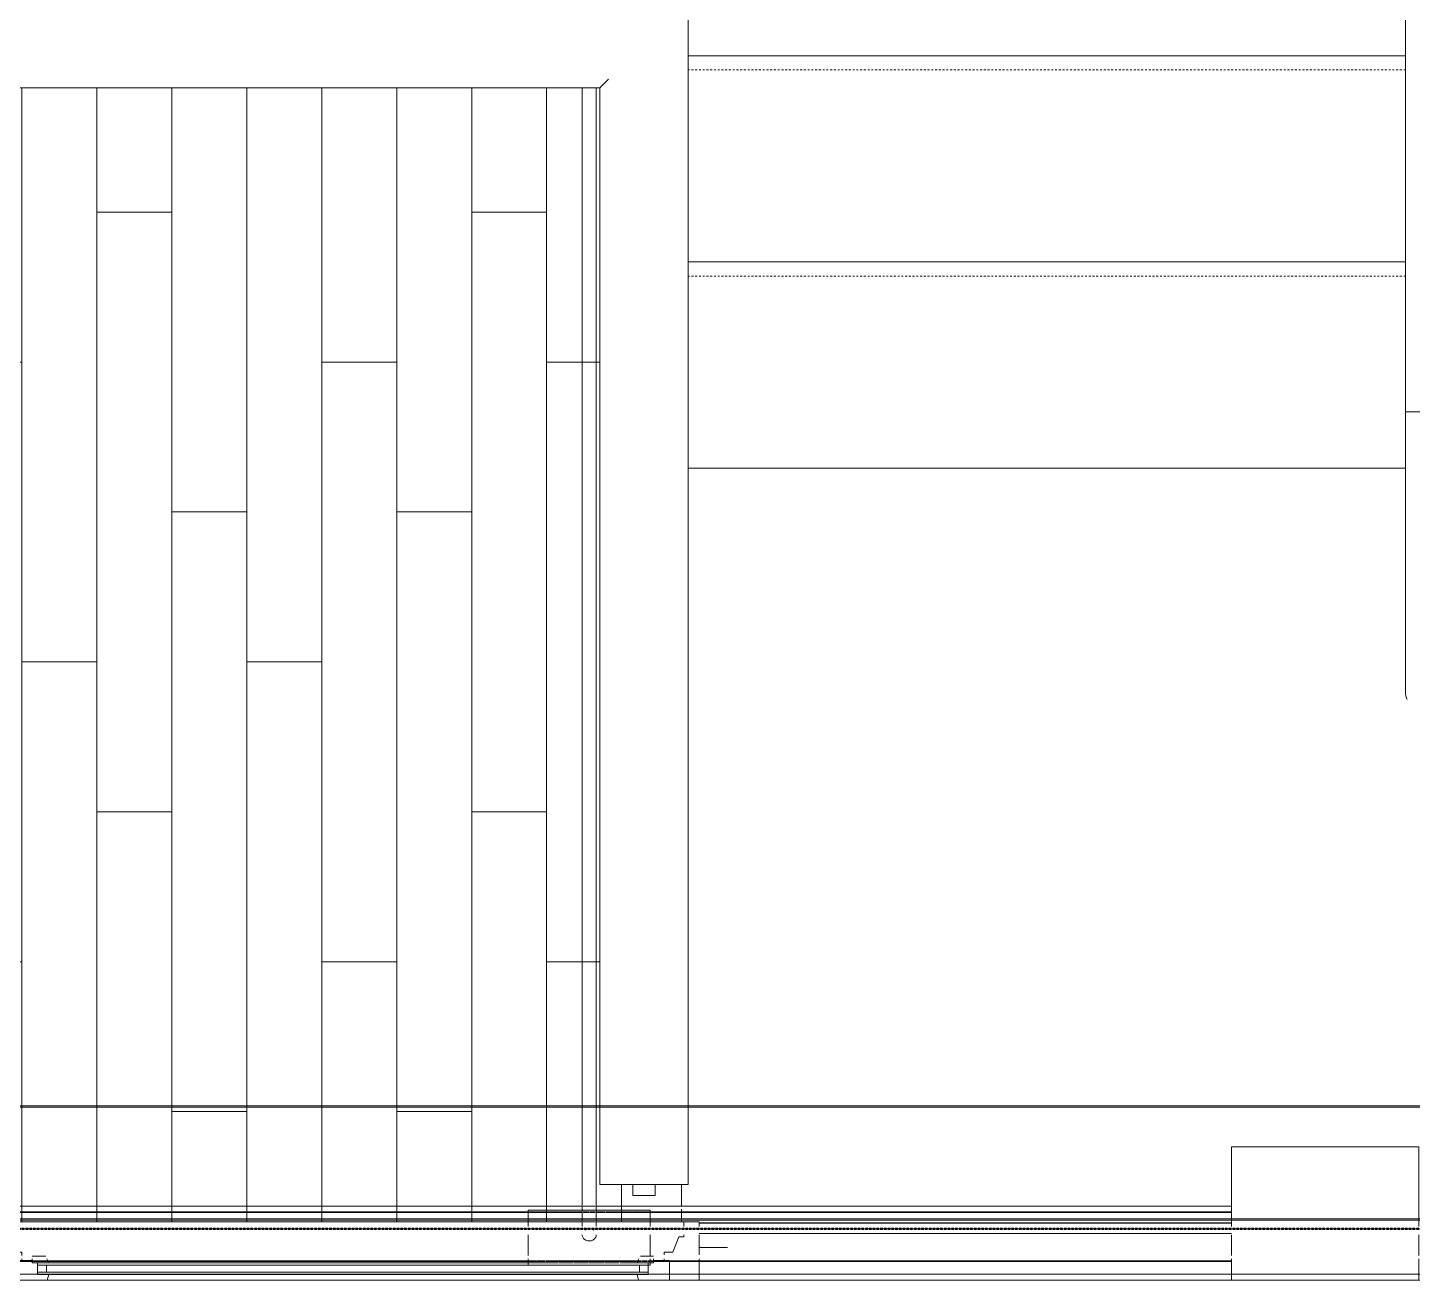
# Model space of a CAD drawing. Header units: inches. Extents: x -4218 to -1830, y 9757 to 12359.
# Drawn here: x -2712.3 to -2638.5, y 12115.8 to 12182.7 of the extents above; entities that cross this region are included whole.
import ezdxf

# ---------------------------------------------------------------- set-up
doc = ezdxf.new("R2010")
doc.units = ezdxf.units.IN
doc.header["$MEASUREMENT"] = 0
doc.linetypes.add('Dash 1_16_', pattern=[0.125, 0.0625, -0.0625])
doc.linetypes.add('Overhead 1_16_', pattern=[0.101562, 0.0625, -0.039062])
for name, color, linetype, lineweight in [('A-FLOR-1', 192, 'Continuous', 9), ('A-FLOR-HRAL', 11, 'Continuous', 9), ('A-FLOR-PATT-1', 9, 'Continuous', 9), ('A-GENM', 5, 'Continuous', 9), ('A-GLAZ-1', 151, 'Continuous', 9), ('A-GLAZ-2', 151, 'Continuous', 20), ('A-ROOF-1', 253, 'Dash 1_16_', 9), ('A-WALL-1', 113, 'Continuous', 9), ('C-PROP-LINE-1', 91, 'Dash 1_16_', 50), ('S-STRS', 31, 'Continuous', 9), ('S-STRS-1', 31, 'Overhead 1_16_', 9)]:
    doc.layers.add(name, color=color, linetype=linetype, lineweight=lineweight)

# ---------------------------------------------------------------- blocks, each defined once
blk = doc.blocks.new('Basic Wall _ EXT - FIBER CEMENT - LARGE - ___-2505162-BACKGROUND - ROOF PLAN')
at = {"layer": 'A-WALL-1'}
for p, q in [((-2648.111, 12118.914), (-2676.512, 12118.914)), ((-2648.111, 12118.914), (-2676.512, 12118.914)), ((-2676.512, 12118.882), (-2648.111, 12118.882)), ((-2648.111, 12118.882), (-2676.512, 12118.882)), ((-2648.111, 12116.871), (-2676.512, 12116.871)), ((-2648.111, 12116.871), (-2676.512, 12116.871)), ((-2676.512, 12116.839), (-2648.111, 12116.839)), ((-2648.111, 12116.839), (-2676.512, 12116.839))]:
    blk.add_line(p, q, dxfattribs=at)
blk = doc.blocks.new('Basic Wall _ EXT - FIBER CEMENT - LARGE - ___-2162455-BACKGROUND - ROOF PLAN')
at = {"layer": 'A-WALL-1'}
for p, q in [((-2785.501, 12119.799), (-2682.757, 12119.799)), ((-2685.629, 12119.496), (-2782.626, 12119.496)), ((-2685.629, 12119.496), (-2782.626, 12119.496)), ((-2685.628, 12119.481), (-2782.626, 12119.481)), ((-2685.628, 12119.464), (-2782.626, 12119.464)), ((-2685.628, 12119.464), (-2782.626, 12119.464)), ((-2685.627, 12119.457), (-2782.626, 12119.457)), ((-2685.521, 12119.496), (-2685.629, 12119.496)), ((-2685.521, 12119.496), (-2685.629, 12119.496)), ((-2685.521, 12119.481), (-2685.628, 12119.481)), ((-2685.521, 12119.464), (-2685.628, 12119.464)), ((-2685.521, 12119.464), (-2685.628, 12119.464)), ((-2685.521, 12119.457), (-2685.627, 12119.457)), ((-2685.197, 12119.496), (-2685.512, 12119.496)), ((-2685.197, 12119.496), (-2685.512, 12119.496)), ((-2685.197, 12119.481), (-2685.51, 12119.481)), ((-2685.197, 12119.464), (-2685.508, 12119.464)), ((-2685.197, 12119.464), (-2685.508, 12119.464)), ((-2685.197, 12119.457), (-2685.507, 12119.457)), ((-2684.68, 12119.496), (-2685.181, 12119.496)), ((-2684.68, 12119.496), (-2685.181, 12119.496)), ((-2684.68, 12119.481), (-2685.179, 12119.481)), ((-2684.68, 12119.464), (-2685.176, 12119.464)), ((-2684.68, 12119.464), (-2685.176, 12119.464)), ((-2684.68, 12119.457), (-2685.175, 12119.457)), ((-2684.007, 12119.496), (-2684.66, 12119.496)), ((-2684.007, 12119.496), (-2684.66, 12119.496)), ((-2684.007, 12119.481), (-2684.657, 12119.481)), ((-2684.007, 12119.464), (-2684.653, 12119.464)), ((-2684.007, 12119.464), (-2684.653, 12119.464)), ((-2684.007, 12119.457), (-2684.651, 12119.457)), ((-2683.223, 12119.496), (-2683.984, 12119.496)), ((-2683.223, 12119.496), (-2683.984, 12119.496)), ((-2683.223, 12119.481), (-2683.98, 12119.481)), ((-2683.223, 12119.464), (-2683.976, 12119.464)), ((-2683.223, 12119.464), (-2683.976, 12119.464)), ((-2683.223, 12119.457), (-2683.974, 12119.457)), ((-2682.757, 12119.496), (-2683.198, 12119.496)), ((-2682.757, 12119.496), (-2683.198, 12119.496)), ((-2682.757, 12119.481), (-2683.194, 12119.481)), ((-2682.757, 12119.464), (-2683.189, 12119.464)), ((-2682.757, 12119.464), (-2683.189, 12119.464)), ((-2682.757, 12119.457), (-2683.187, 12119.457)), ((-2682.707, 12119.799), (-2682.648, 12119.799)), ((-2682.648, 12119.496), (-2682.707, 12119.496)), ((-2682.648, 12119.496), (-2682.707, 12119.496)), ((-2682.648, 12119.481), (-2682.707, 12119.481)), ((-2682.648, 12119.464), (-2682.707, 12119.464)), ((-2682.648, 12119.464), (-2682.707, 12119.464)), ((-2682.648, 12119.457), (-2682.707, 12119.457)), ((-2682.647, 12119.799), (-2682.571, 12119.799)), ((-2682.571, 12119.496), (-2682.647, 12119.496)), ((-2682.571, 12119.496), (-2682.647, 12119.496)), ((-2682.571, 12119.481), (-2682.647, 12119.481)), ((-2682.571, 12119.464), (-2682.647, 12119.464)), ((-2682.571, 12119.464), (-2682.647, 12119.464)), ((-2682.571, 12119.457), (-2682.647, 12119.457)), ((-2682.57, 12119.799), (-2682.481, 12119.799)), ((-2682.48, 12119.496), (-2682.57, 12119.496)), ((-2682.48, 12119.496), (-2682.57, 12119.496)), ((-2682.48, 12119.481), (-2682.57, 12119.481)), ((-2682.48, 12119.464), (-2682.57, 12119.464)), ((-2682.48, 12119.464), (-2682.57, 12119.464)), ((-2682.48, 12119.457), (-2682.57, 12119.457)), ((-2682.479, 12119.799), (-2682.384, 12119.799)), ((-2682.383, 12119.496), (-2682.479, 12119.496)), ((-2682.383, 12119.496), (-2682.479, 12119.496)), ((-2682.383, 12119.481), (-2682.479, 12119.481)), ((-2682.383, 12119.464), (-2682.479, 12119.464)), ((-2682.383, 12119.464), (-2682.479, 12119.464)), ((-2682.383, 12119.457), (-2682.479, 12119.457)), ((-2682.382, 12119.799), (-2682.287, 12119.799)), ((-2682.286, 12119.496), (-2682.357, 12119.496)), ((-2682.286, 12119.496), (-2682.357, 12119.496)), ((-2682.286, 12119.481), (-2682.353, 12119.481)), ((-2682.286, 12119.464), (-2682.348, 12119.464)), ((-2682.286, 12119.464), (-2682.348, 12119.464)), ((-2682.286, 12119.457), (-2682.346, 12119.457)), ((-2682.285, 12119.799), (-2682.196, 12119.799)), ((-2682.196, 12119.496), (-2682.285, 12119.496)), ((-2682.196, 12119.496), (-2682.285, 12119.496)), ((-2682.196, 12119.481), (-2682.285, 12119.481)), ((-2682.196, 12119.464), (-2682.285, 12119.464)), ((-2682.196, 12119.464), (-2682.285, 12119.464)), ((-2682.196, 12119.457), (-2682.285, 12119.457)), ((-2682.195, 12119.799), (-2682.118, 12119.799)), ((-2682.118, 12119.496), (-2682.195, 12119.496)), ((-2682.118, 12119.496), (-2682.195, 12119.496)), ((-2682.118, 12119.481), (-2682.195, 12119.481)), ((-2682.118, 12119.464), (-2682.195, 12119.464)), ((-2682.118, 12119.464), (-2682.195, 12119.464)), ((-2682.118, 12119.457), (-2682.195, 12119.457)), ((-2682.117, 12119.799), (-2682.059, 12119.799)), ((-2682.058, 12119.496), (-2682.117, 12119.496)), ((-2682.058, 12119.496), (-2682.117, 12119.496)), ((-2682.058, 12119.481), (-2682.117, 12119.481)), ((-2682.058, 12119.464), (-2682.117, 12119.464)), ((-2682.058, 12119.464), (-2682.117, 12119.464)), ((-2682.058, 12119.457), (-2682.117, 12119.457)), ((-2682.007, 12119.799), (-2648.111, 12119.799)), ((-2681.541, 12119.496), (-2682.007, 12119.496)), ((-2681.541, 12119.496), (-2682.007, 12119.496)), ((-2681.541, 12119.481), (-2682.007, 12119.481)), ((-2681.541, 12119.464), (-2682.007, 12119.464)), ((-2681.541, 12119.464), (-2682.007, 12119.464)), ((-2681.541, 12119.457), (-2682.007, 12119.457)), ((-2680.757, 12119.496), (-2681.518, 12119.496)), ((-2680.757, 12119.496), (-2681.518, 12119.496)), ((-2680.757, 12119.481), (-2681.514, 12119.481)), ((-2680.757, 12119.464), (-2681.509, 12119.464)), ((-2680.757, 12119.464), (-2681.509, 12119.464)), ((-2680.757, 12119.457), (-2681.507, 12119.457)), ((-2680.084, 12119.496), (-2680.737, 12119.496)), ((-2680.084, 12119.496), (-2680.737, 12119.496)), ((-2680.084, 12119.481), (-2680.734, 12119.481)), ((-2680.084, 12119.464), (-2680.73, 12119.464)), ((-2680.084, 12119.464), (-2680.73, 12119.464)), ((-2680.084, 12119.457), (-2680.728, 12119.457)), ((-2679.567, 12119.496), (-2680.069, 12119.496)), ((-2679.567, 12119.496), (-2680.069, 12119.496)), ((-2679.567, 12119.481), (-2680.066, 12119.481)), ((-2679.567, 12119.464), (-2680.063, 12119.464)), ((-2679.567, 12119.464), (-2680.063, 12119.464)), ((-2679.567, 12119.457), (-2680.062, 12119.457)), ((-2679.243, 12119.496), (-2679.558, 12119.496)), ((-2679.243, 12119.496), (-2679.558, 12119.496)), ((-2679.243, 12119.481), (-2679.556, 12119.481)), ((-2679.243, 12119.464), (-2679.554, 12119.464)), ((-2679.243, 12119.464), (-2679.554, 12119.464)), ((-2679.243, 12119.457), (-2679.554, 12119.457)), ((-2679.132, 12119.496), (-2679.239, 12119.496)), ((-2679.132, 12119.496), (-2679.239, 12119.496)), ((-2679.132, 12119.481), (-2679.239, 12119.481)), ((-2679.132, 12119.464), (-2679.238, 12119.464)), ((-2679.132, 12119.464), (-2679.238, 12119.464)), ((-2679.132, 12119.457), (-2679.238, 12119.457)), ((-2648.111, 12119.496), (-2679.132, 12119.496)), ((-2648.111, 12119.496), (-2679.132, 12119.496)), ((-2648.111, 12119.481), (-2679.132, 12119.481)), ((-2648.111, 12119.464), (-2679.132, 12119.464)), ((-2648.111, 12119.464), (-2679.132, 12119.464)), ((-2648.111, 12119.457), (-2679.132, 12119.457)), ((-2685.632, 12116.871), (-2782.634, 12116.871)), ((-2685.632, 12116.871), (-2782.634, 12116.871)), ((-2685.53, 12116.871), (-2685.632, 12116.871)), ((-2685.53, 12116.871), (-2685.632, 12116.871)), ((-2685.222, 12116.871), (-2685.521, 12116.871)), ((-2685.222, 12116.871), (-2685.521, 12116.871)), ((-2684.72, 12116.871), (-2685.197, 12116.871)), ((-2684.72, 12116.871), (-2685.197, 12116.871)), ((-2679.607, 12116.871), (-2684.68, 12116.871)), ((-2679.607, 12116.871), (-2684.68, 12116.871)), ((-2679.268, 12116.871), (-2679.567, 12116.871)), ((-2679.268, 12116.871), (-2679.567, 12116.871)), ((-2679.141, 12116.871), (-2679.243, 12116.871)), ((-2679.141, 12116.871), (-2679.243, 12116.871)), ((-2648.111, 12116.871), (-2679.141, 12116.871)), ((-2648.111, 12116.871), (-2679.141, 12116.871)), ((-2782.633, 12116.839), (-2685.632, 12116.839)), ((-2685.632, 12116.839), (-2782.633, 12116.839)), ((-2685.632, 12116.839), (-2685.529, 12116.839)), ((-2685.529, 12116.839), (-2685.632, 12116.839)), ((-2685.521, 12116.839), (-2685.218, 12116.839)), ((-2685.218, 12116.839), (-2685.521, 12116.839)), ((-2685.197, 12116.839), (-2684.714, 12116.839)), ((-2684.714, 12116.839), (-2685.197, 12116.839)), ((-2684.68, 12116.839), (-2679.602, 12116.839)), ((-2679.602, 12116.839), (-2684.68, 12116.839)), ((-2679.567, 12116.839), (-2679.264, 12116.839)), ((-2679.264, 12116.839), (-2679.567, 12116.839)), ((-2679.243, 12116.839), (-2679.139, 12116.839)), ((-2679.139, 12116.839), (-2679.243, 12116.839)), ((-2679.139, 12116.839), (-2648.111, 12116.839)), ((-2648.111, 12116.839), (-2679.139, 12116.839))]:
    blk.add_line(p, q, dxfattribs=at)
blk = doc.blocks.new('Basic Wall _ EXT - FIBER CEMENT - SMALL - ___-2145929-BACKGROUND - ROOF PLAN')
at = {"layer": 'A-WALL-1'}
for p, q in [((-2061.36, 12125.153), (-3867.288, 12125.153)), ((-2061.36, 12125.153), (-3867.288, 12125.153)), ((-3867.209, 12125.075), (-2061.439, 12125.075)), ((-2061.439, 12125.075), (-3867.209, 12125.075)), ((-2067.395, 12119.118), (-3861.253, 12119.118)), ((-2067.462, 12119.051), (-3861.186, 12119.051)), ((-2067.92, 12118.593), (-3860.728, 12118.593)), ((-2067.92, 12118.593), (-3860.728, 12118.593)), ((-2067.92, 12118.593), (-3860.728, 12118.593)), ((-2070.347, 12116.166), (-3858.3, 12116.166)), ((-2070.347, 12116.166), (-3858.299, 12116.166))]:
    blk.add_line(p, q, dxfattribs=at)
blk = doc.blocks.new('Window-Double_Hung-Andersen-400_Series-Tilt_Wash - DOUBLE HUNG - COTTAGE - 3RD FLOOR-V88-BACKGROUND - ROOF PLAN')
at = {"layer": 'A-GLAZ-1'}
for p, q in [((-16.293, 2.5), (-15.699, 2.5)), ((-15.824, 2.5), (-15.824, 2.125)), ((-15.699, 2.625), (9.892, 2.625)), ((-15.699, 2.5), (9.892, 2.5)), ((9.892, 2.625), (9.997, 2.625)), ((9.892, 2.5), (10.002, 2.5)), ((10.002, 2.625), (10.313, 2.625)), ((10.002, 2.5), (10.326, 2.5)), ((10.327, 2.625), (10.82, 2.625)), ((10.327, 2.5), (10.842, 2.5)), ((10.844, 2.625), (11.486, 2.625)), ((10.844, 2.5), (11.515, 2.5)), ((11.517, 2.625), (12.265, 2.625)), ((11.517, 2.5), (12.299, 2.5)), ((12.301, 2.625), (13.104, 2.625)), ((12.301, 2.5), (13.14, 2.5)), ((13.142, 2.625), (13.945, 2.625)), ((13.142, 2.5), (13.981, 2.5)), ((13.983, 2.625), (14.731, 2.625)), ((13.983, 2.5), (14.765, 2.5)), ((14.767, 2.625), (15.41, 2.625)), ((14.767, 2.5), (15.438, 2.5)), ((15.44, 2.625), (15.699, 2.625)), ((15.44, 2.5), (15.699, 2.5)), ((15.955, 2.5), (15.699, 2.5)), ((15.824, 2.493), (15.824, 2.125)), ((16.28, 2.5), (15.956, 2.5)), ((-16.293, 2.125), (-15.699, 2.125)), ((-15.699, 2.125), (15.699, 2.125)), ((-15.699, 2), (15.699, 2)), ((16.293, 2.125), (15.699, 2.125))]:
    blk.add_line(p, q, dxfattribs=at)
at = {"layer": 'A-GLAZ-2'}
for p, q in [((9.892, 4.812), (-19.012, 4.812)), ((-19.012, 4.812), (-19.012, 4.558)), ((-18.199, 4.812), (-18.199, 4.558)), ((12.767, 4.812), (9.915, 4.812)), ((12.876, 4.812), (12.817, 4.812)), ((12.954, 4.812), (12.877, 4.812)), ((13.044, 4.812), (12.954, 4.812)), ((13.141, 4.812), (13.045, 4.812)), ((13.238, 4.812), (13.142, 4.812)), ((13.319, 4.812), (13.239, 4.812)), ((13.406, 4.812), (13.329, 4.812)), ((13.466, 4.812), (13.407, 4.812)), ((16.281, 4.812), (13.517, 4.812)), ((16.392, 4.812), (16.304, 4.812)), ((19.012, 4.812), (16.392, 4.812)), ((18.199, 4.812), (18.199, 4.558)), ((19.012, 4.558), (19.012, 4.812)), ((-19.012, 4.107), (-19.012, 3.003)), ((-18.199, 4.107), (-18.199, 4)), ((-18.199, 4), (-17.925, 4)), ((-17.925, 4), (-17.605, 3.187)), ((17.925, 4), (17.605, 3.187)), ((18.199, 4), (17.925, 4)), ((18.199, 4.107), (18.199, 4)), ((19.012, 3.046), (19.012, 4.107)), ((-19.012, 3.437), (-20.512, 3.437)), ((-17.605, 3.187), (-17.137, 3.187)), ((-17.137, 3.187), (-17.137, 3.003)), ((-15.855, 2.969), (-16.574, 2.969)), ((15.873, 2.969), (16.374, 2.969)), ((16.392, 2.969), (16.574, 2.969)), ((17.137, 3.187), (17.137, 3.041)), ((17.605, 3.187), (17.137, 3.187)), ((19.012, 3.437), (20.512, 3.437)), ((-19.012, 2.84), (-19.012, 2.719)), ((-19.012, 2.687), (-19.012, 2.014)), ((-17.418, 2.75), (-16.574, 2.75)), ((-17.418, 2.687), (-17.418, 2.014)), ((-17.137, 2.84), (-17.137, 2.75)), ((-16.574, 2.719), (-16.574, 2.84)), ((-16.574, 2.625), (-16.574, 2.687)), ((-15.702, 2.625), (-16.574, 2.625)), ((-16.293, 2.625), (-16.293, 2.014)), ((-15.798, 2.84), (-15.744, 2.719)), ((-15.73, 2.687), (-15.702, 2.625)), ((15.73, 2.687), (15.702, 2.625)), ((15.702, 2.625), (15.933, 2.625)), ((15.798, 2.84), (15.744, 2.719)), ((15.956, 2.625), (16.266, 2.625)), ((16.281, 2.625), (16.387, 2.625)), ((16.293, 2.625), (16.293, 2.493)), ((16.293, 2.493), (16.293, 2.014)), ((16.387, 2.625), (16.574, 2.625)), ((16.574, 2.719), (16.574, 2.84)), ((17.418, 2.75), (16.574, 2.75)), ((16.574, 2.625), (16.574, 2.687)), ((17.137, 2.84), (17.137, 2.75)), ((17.418, 2.687), (17.418, 2.014)), ((19.012, 2.719), (19.012, 2.84)), ((19.012, 2.014), (19.012, 2.687)), ((-19.012, 2.014), (-19.012, 1.688)), ((-17.418, 2.014), (-17.418, 1.688)), ((-15.699, 2), (-16.293, 2)), ((-15.777, 1.688), (-15.699, 2)), ((15.699, 2), (16.293, 2)), ((15.777, 1.688), (15.699, 2)), ((17.418, 2.014), (17.418, 1.688)), ((19.012, 1.688), (19.012, 2.014))]:
    blk.add_line(p, q, dxfattribs=at)
blk = doc.blocks.new('Family1 - SCUPPER-2621238-BACKGROUND - ROOF PLAN')
at = {"layer": 'A-GENM'}
for p, q in [((-5, -2.014), (-5, -1.688)), ((-5, -2.84), (-5, -2.014)), ((5, -1.688), (5, -2.014)), ((5, -2.014), (5, -2.84)), ((-5, -4.107), (-5, -3.003)), ((5, -3.003), (5, -4.107)), ((-5, -4.966), (-5, -4.558)), ((-5, -8.813), (-5, -4.966)), ((5, -4.558), (5, -4.966)), ((5, -4.966), (5, -8.813)), ((5, -8.813), (-5, -8.813))]:
    blk.add_line(p, q, dxfattribs=at)
blk = doc.blocks.new('Railing - Baluster_01-V161-BACKGROUND - ROOF PLAN')
at = {"layer": 'A-FLOR-HRAL'}
for p, q in [((-0.591, 1.181), (0.591, 1.181)), ((-0.591, 0.591), (-0.591, 1.181)), ((0.591, 1.181), (0.591, 0.591))]:
    blk.add_line(p, q, dxfattribs=at)
blk = doc.blocks.new('Railing - Railing-2700286-BACKGROUND - ROOF PLAN')
at = {"layer": 'A-FLOR-HRAL'}
for p, q in [((-2677.099, 12184.202), (-2791.149, 12184.202)), ((-2791.149, 12184.202), (-2791.149, 12125.153)), ((-2677.099, 12125.153), (-2677.099, 12184.202)), ((-2786.424, 12179.477), (-2681.824, 12179.477)), ((-2786.424, 12125.153), (-2786.424, 12179.477)), ((-2681.824, 12179.477), (-2681.824, 12125.153)), ((-2791.149, 12125.153), (-2791.149, 12125.075)), ((-2791.149, 12125.075), (-2791.149, 12120.952)), ((-2786.424, 12125.075), (-2786.424, 12125.153)), ((-2786.424, 12120.952), (-2786.424, 12125.075)), ((-2681.824, 12125.153), (-2681.824, 12125.075)), ((-2681.824, 12125.075), (-2681.824, 12120.952)), ((-2677.099, 12125.075), (-2677.099, 12125.153)), ((-2677.099, 12120.952), (-2677.099, 12125.075)), ((-2790.676, 12120.952), (-2791.149, 12120.952)), ((-2786.897, 12120.952), (-2790.676, 12120.952)), ((-2786.424, 12120.952), (-2786.897, 12120.952)), ((-2681.351, 12120.952), (-2681.824, 12120.952)), ((-2677.572, 12120.952), (-2681.351, 12120.952)), ((-2677.099, 12120.952), (-2677.572, 12120.952))]:
    blk.add_line(p, q, dxfattribs=at)
for points, knots in [([(-2791.149, 12184.202), (-2791.149, 12184.202), (-2791.141, 12184.193), (-2791.114, 12184.167), (-2791.087, 12184.139), (-2791.058, 12184.111), (-2791.032, 12184.085), (-2791.004, 12184.056), (-2790.965, 12184.018), (-2790.922, 12183.975), (-2790.886, 12183.938), (-2790.848, 12183.901), (-2790.779, 12183.832), (-2790.718, 12183.77), (-2790.676, 12183.729)], [0, 0, 0, 0, 0.166667, 0.25, 0.333333, 0.416667, 0.458333, 0.5, 0.583333, 0.666667, 0.708333, 0.75, 0.833333, 1, 1, 1, 1]), ([(-2677.099, 12184.202), (-2677.099, 12184.201), (-2677.107, 12184.194), (-2677.134, 12184.167), (-2677.161, 12184.139), (-2677.19, 12184.111), (-2677.216, 12184.084), (-2677.245, 12184.057), (-2677.283, 12184.018), (-2677.326, 12183.975), (-2677.363, 12183.938), (-2677.4, 12183.901), (-2677.469, 12183.832), (-2677.531, 12183.771), (-2677.572, 12183.729)], [0, 0, 0, 0, 0.166667, 0.25, 0.333333, 0.416667, 0.458333, 0.5, 0.583333, 0.666667, 0.708333, 0.75, 0.833333, 1, 1, 1, 1]), ([(-2786.897, 12179.95), (-2786.855, 12179.908), (-2786.794, 12179.847), (-2786.715, 12179.768), (-2786.669, 12179.722), (-2786.634, 12179.687), (-2786.601, 12179.653), (-2786.569, 12179.622), (-2786.541, 12179.594), (-2786.515, 12179.568), (-2786.486, 12179.539), (-2786.459, 12179.512), (-2786.432, 12179.485), (-2786.425, 12179.477), (-2786.424, 12179.477)], [0, 0, 0, 0, 0.166667, 0.25, 0.333333, 0.375, 0.416667, 0.5, 0.541667, 0.583333, 0.666667, 0.75, 0.833333, 1, 1, 1, 1]), ([(-2681.351, 12179.95), (-2681.393, 12179.907), (-2681.454, 12179.847), (-2681.533, 12179.768), (-2681.579, 12179.722), (-2681.614, 12179.687), (-2681.647, 12179.653), (-2681.679, 12179.622), (-2681.707, 12179.594), (-2681.733, 12179.568), (-2681.762, 12179.539), (-2681.789, 12179.512), (-2681.816, 12179.485), (-2681.824, 12179.477), (-2681.824, 12179.477)], [0, 0, 0, 0, 0.166667, 0.25, 0.333333, 0.375, 0.416667, 0.5, 0.541667, 0.583333, 0.666667, 0.75, 0.833333, 1, 1, 1, 1])]:
    blk.add_open_spline(points, degree=3, knots=knots, dxfattribs=at)
at = {"rotation": 180}
blk.add_blockref('Railing - Baluster_01-V161-BACKGROUND - ROOF PLAN', (-2679.462, 12121.542), dxfattribs=at)
blk = doc.blocks.new('Walls 79 - Walls 1-2571266-BACKGROUND - ROOF PLAN')
at = {"layer": 'A-WALL-1'}
for p, q in [((-2682.757, 12125.153), (-2682.757, 12179.477)), ((-2682.007, 12179.477), (-2682.007, 12125.153)), ((-2682.757, 12125.075), (-2682.757, 12125.153)), ((-2682.757, 12119.582), (-2682.757, 12125.075)), ((-2682.007, 12125.153), (-2682.007, 12125.075)), ((-2682.007, 12125.075), (-2682.007, 12119.582)), ((-2685.632, 12119.118), (-2685.632, 12119.582)), ((-2682.76, 12119.582), (-2685.632, 12119.582)), ((-2685.632, 12119.582), (-2679.132, 12119.582)), ((-2685.632, 12118.709), (-2685.632, 12119.118)), ((-2682.757, 12119.118), (-2682.757, 12119.582)), ((-2682.757, 12118.709), (-2682.757, 12119.118)), ((-2682.651, 12119.582), (-2682.71, 12119.582)), ((-2682.573, 12119.582), (-2682.65, 12119.582)), ((-2682.482, 12119.582), (-2682.572, 12119.582)), ((-2682.384, 12119.582), (-2682.48, 12119.582)), ((-2682.285, 12119.582), (-2682.382, 12119.582)), ((-2682.194, 12119.582), (-2682.284, 12119.582)), ((-2682.115, 12119.582), (-2682.192, 12119.582)), ((-2682.055, 12119.582), (-2682.114, 12119.582)), ((-2682.007, 12119.582), (-2682.007, 12119.118)), ((-2682.007, 12119.118), (-2682.007, 12118.709)), ((-2679.132, 12119.582), (-2682.004, 12119.582)), ((-2679.132, 12119.582), (-2679.132, 12119.118)), ((-2679.132, 12119.118), (-2679.132, 12118.709)), ((-2685.632, 12117.155), (-2685.632, 12118.259)), ((-2679.132, 12118.259), (-2679.132, 12117.155)), ((-2685.632, 12116.645), (-2685.632, 12116.992)), ((-2679.132, 12116.992), (-2679.132, 12116.645)), ((-2679.132, 12116.645), (-2685.632, 12116.645)), ((-2685.632, 12116.645), (-2685.521, 12116.645)), ((-2685.521, 12116.645), (-2684.68, 12116.645)), ((-2684.68, 12116.645), (-2684.007, 12116.645)), ((-2684.007, 12116.645), (-2682.382, 12116.645)), ((-2682.382, 12116.645), (-2681.541, 12116.645)), ((-2681.541, 12116.645), (-2680.757, 12116.645)), ((-2680.757, 12116.645), (-2679.567, 12116.645)), ((-2679.567, 12116.645), (-2679.243, 12116.645)), ((-2679.243, 12116.645), (-2679.132, 12116.645))]:
    blk.add_line(p, q, dxfattribs=at)
for start_param, end_param in [(2.094395, 2.270136), (1.934583, 2.069883), (1.696161, 1.832596), (1.308997, 1.445432), (1.071709, 1.206952), (0.871379, 1.047198), (3.173858, 3.665191), (3.665191, 3.926991), (3.926991, 4.45059), (4.45059, 4.712389), (4.712389, 5.235988), (5.235988, 5.497787), (5.497787, 6.021386), (6.021386, 6.25092)]:
    blk.add_ellipse((-2682.382, 12118.269), major_axis=(0.375, 0), ratio=0.86769, start_param=start_param, end_param=end_param, dxfattribs=at)
blk = doc.blocks.new('Railing - 1_-2850778-BACKGROUND - ROOF PLAN')
at = {"layer": 'A-FLOR-HRAL'}
for p, q in [((2, 0), (2, -11)), ((3.5, -11), (3.5, 0))]:
    blk.add_line(p, q, dxfattribs=at)
at = {"layer": 'A-FLOR-HRAL', "flags": 128}
for points in [[(2, -11), (2, -11.16), (2, -11.32), (2, -11.479), (2, -11.637), (2, -11.795), (2, -11.951), (2, -12.105), (2, -12.258), (2, -12.409), (2, -12.558), (2, -12.704), (2, -12.847), (2, -12.988), (2, -13.125), (2, -13.259), (2, -13.389), (2, -13.515), (2, -13.638), (2, -13.756), (2, -13.869), (2, -13.979), (2, -14.083), (2, -14.182), (2, -14.277), (2, -14.366), (2, -14.45), (2, -14.528), (2, -14.6), (2, -14.667), (2, -14.728), (2, -14.783), (2, -14.832), (2, -14.875), (2, -14.911), (2, -14.942), (2, -14.966), (2, -14.984), (2, -14.995), (2, -15), (2, -15)], [(2, -12.943), (2, -12.885), (2, -12.743), (2, -12.597), (2, -12.449), (2, -12.299), (2, -12.147), (2, -11.993), (2, -11.837), (2, -11.68), (2, -11.522), (2, -11.363), (2, -11.203), (2, -11.043)], [(3.5, -11), (3.5, -11.16), (3.5, -11.32), (3.5, -11.479), (3.5, -11.637), (3.5, -11.795), (3.5, -11.951), (3.5, -12.105), (3.5, -12.258), (3.5, -12.409), (3.5, -12.558), (3.5, -12.704), (3.5, -12.847), (3.5, -12.988), (3.5, -13.125), (3.5, -13.259), (3.5, -13.389), (3.5, -13.515), (3.5, -13.638), (3.5, -13.756), (3.5, -13.869), (3.5, -13.979), (3.5, -14.083), (3.5, -14.182), (3.5, -14.277), (3.5, -14.366), (3.5, -14.45), (3.5, -14.528), (3.5, -14.6), (3.5, -14.667), (3.5, -14.728), (3.5, -14.783), (3.5, -14.832), (3.5, -14.875), (3.5, -14.911), (3.5, -14.942), (3.5, -14.966), (3.5, -14.984), (3.5, -14.995), (3.5, -15), (3.5, -15)], [(3.5, -15), (3.5, -14.997), (3.5, -14.987), (3.5, -14.971), (3.5, -14.949), (3.5, -14.92), (3.5, -14.885), (3.5, -14.844), (3.5, -14.797), (3.5, -14.744), (3.5, -14.684), (3.5, -14.619), (3.5, -14.548), (3.5, -14.471), (3.5, -14.389), (3.5, -14.301), (3.5, -14.208), (3.5, -14.11), (3.5, -14.007), (3.5, -13.899), (3.5, -13.787), (3.5, -13.67), (3.5, -13.549), (3.5, -13.423), (3.5, -13.294), (3.5, -13.161), (3.5, -13.025), (3.5, -12.885), (3.5, -12.743), (3.5, -12.597), (3.5, -12.449), (3.5, -12.299), (3.5, -12.147), (3.5, -11.993), (3.5, -11.837), (3.5, -11.68), (3.5, -11.522), (3.5, -11.363), (3.5, -11.203), (3.5, -11.043), (3.5, -11)], [(2, -15), (2, -14.997), (2, -14.987), (2, -14.971), (2, -14.949), (2, -14.92), (2, -14.885), (2, -14.844), (2, -14.797), (2, -14.744), (2, -14.684), (2, -14.619), (2, -14.548), (2, -14.496)], [(2.075, -15.327), (2.062, -15.3), (2.051, -15.272), (2.041, -15.244), (2.031, -15.215), (2.023, -15.186), (2.017, -15.157), (2.011, -15.127), (2.006, -15.098), (2.003, -15.068), (2.001, -15.038), (2, -15.008), (2, -15)], [(3.5, -15), (3.499, -15.03), (3.498, -15.06), (3.495, -15.09), (3.49, -15.119), (3.485, -15.149), (3.479, -15.178), (3.471, -15.207), (3.462, -15.236), (3.452, -15.264), (3.441, -15.292), (3.429, -15.319), (3.415, -15.346)]]:
    blk.add_lwpolyline(points, dxfattribs=at)
at = {"layer": 'A-FLOR-HRAL'}
blk.add_arc((0, 0), 0.5, 180, 360, dxfattribs=at)
blk = doc.blocks.new('Railing - Railing-2850923-BACKGROUND - ROOF PLAN')
at = {"layer": 'A-FLOR-HRAL'}
for p in [(-2638.824, 12222.189), (-2637.324, 12162.189)]:
    blk.add_line(p, (-2638.824, 12162.189), dxfattribs=at)
at = {"extrusion": (0, 0, -1), "zscale": -1}
blk.add_blockref('Railing - 1_-2850778-BACKGROUND - ROOF PLAN', (2635.324, 12162.189), dxfattribs=at)
blk = doc.blocks.new('Family - ___-2835860-BACKGROUND - ROOF PLAN')
at = {"layer": 'C-PROP-LINE-1'}
blk.add_line((-2636.924, 12118.589), (-3860.724, 12118.589), dxfattribs=at)
blk = doc.blocks.new('Family - ___-2835932-BACKGROUND - ROOF PLAN')
at = {"layer": 'C-PROP-LINE-1'}
blk.add_line((-2067.549, 12118.589), (-3860.724, 12118.589), dxfattribs=at)

msp = doc.modelspace()

# ---------------------------------------------------------------- hatches: boundary and pattern name
at = {"layer": 'A-FLOR-PATT-1'}
h = msp.add_hatch(dxfattribs=at)
h.set_pattern_fill('FP_23', color=256, style=0, pattern_type=2)
h.set_pattern_definition([(270, (-3452.659, 11076.839), (4, 2e-16), []), (0, (-3452.659, 11076.839), (8, 8), [4, -28]), (0, (-3448.659, 11060.839), (8, 8), [4, -28])])
h.paths.add_polyline_path([(-2785.611, 12118.952), (-2677.462, 12118.964), (-2677.462, 12120.952), (-2678.871, 12120.952), (-2678.871, 12120.361), (-2680.052, 12120.361), (-2680.052, 12120.952), (-2681.824, 12120.952), (-2681.863, 12179.477), (-2786.424, 12179.477), (-2786.44, 12120.952), (-2790.787, 12120.952), (-2790.787, 12118.952), (-2785.611, 12118.952)], flags=0)

# ---------------------------------------------------------------- linework, layer by layer
at = {"layer": 'A-FLOR-1'}
for p, q in [((-2638.818, 12159.189), (-2677.099, 12159.189)), ((-2677.462, 12119.777), (-2677.462, 12120.952)), ((-2677.462, 12119.496), (-2677.462, 12119.633)), ((-2677.462, 12118.964), (-2677.462, 12119.457))]:
    msp.add_line(p, q, dxfattribs=at)
at = {"layer": 'A-ROOF-1'}
msp.add_line((-2076.174, 12115.839), (-3852.474, 12115.839), dxfattribs=at)
at = {"layer": 'A-WALL-1'}
for p, q in [((-3860.728, 12118.589), (-2067.924, 12118.589)), ((-2648.111, 12118.339), (-2676.512, 12118.339)), ((-2676.512, 12117.198), (-2676.512, 12118.259)), ((-2648.111, 12118.259), (-2648.111, 12117.155)), ((-2676.512, 12116.871), (-2676.512, 12116.992)), ((-2648.111, 12116.992), (-2648.111, 12115.839)), ((-2676.512, 12115.839), (-2676.512, 12116.839)), ((-3852.474, 12115.839), (-2076.174, 12115.839))]:
    msp.add_line(p, q, dxfattribs=at)
at = {"layer": 'S-STRS'}
for p, q in [((-2638.824, 12181.189), (-2677.099, 12181.189)), ((-2638.824, 12170.189), (-2677.099, 12170.189)), ((-2638.818, 12159.189), (-2677.099, 12159.189))]:
    msp.add_line(p, q, dxfattribs=at)
at = {"layer": 'S-STRS-1'}
for p, q in [((-2638.824, 12180.439), (-2677.099, 12180.439)), ((-2638.824, 12169.439), (-2677.099, 12169.439))]:
    msp.add_line(p, q, dxfattribs=at)

# ---------------------------------------------------------------- block references
at = {"layer": 'A-FLOR-HRAL'}
for name in ['Railing - Railing-2850923-BACKGROUND - ROOF PLAN', 'Railing - Railing-2700286-BACKGROUND - ROOF PLAN']:
    msp.add_blockref(name, (0, 0), dxfattribs=at)
at = {"layer": 'A-GENM', "rotation": 180}
msp.add_blockref('Family1 - SCUPPER-2621238-BACKGROUND - ROOF PLAN', (-2643.111, 12114.152), dxfattribs=at)
at = {"layer": 'A-GLAZ-1'}
msp.add_blockref('Window-Double_Hung-Andersen-400_Series-Tilt_Wash - DOUBLE HUNG - COTTAGE - 3RD FLOOR-V88-BACKGROUND - ROOF PLAN', (-2695.524, 12114.152), dxfattribs=at)
at = {"layer": 'A-WALL-1'}
for name in ['Walls 79 - Walls 1-2571266-BACKGROUND - ROOF PLAN', 'Basic Wall _ EXT - FIBER CEMENT - SMALL - ___-2145929-BACKGROUND - ROOF PLAN', 'Basic Wall _ EXT - FIBER CEMENT - LARGE - ___-2162455-BACKGROUND - ROOF PLAN', 'Basic Wall _ EXT - FIBER CEMENT - LARGE - ___-2505162-BACKGROUND - ROOF PLAN']:
    msp.add_blockref(name, (0, 0), dxfattribs=at)
at = {"layer": 'C-PROP-LINE-1'}
for name in ['Family - ___-2835860-BACKGROUND - ROOF PLAN', 'Family - ___-2835932-BACKGROUND - ROOF PLAN']:
    msp.add_blockref(name, (0, 0), dxfattribs=at)

doc.saveas('drawing.dxf')
